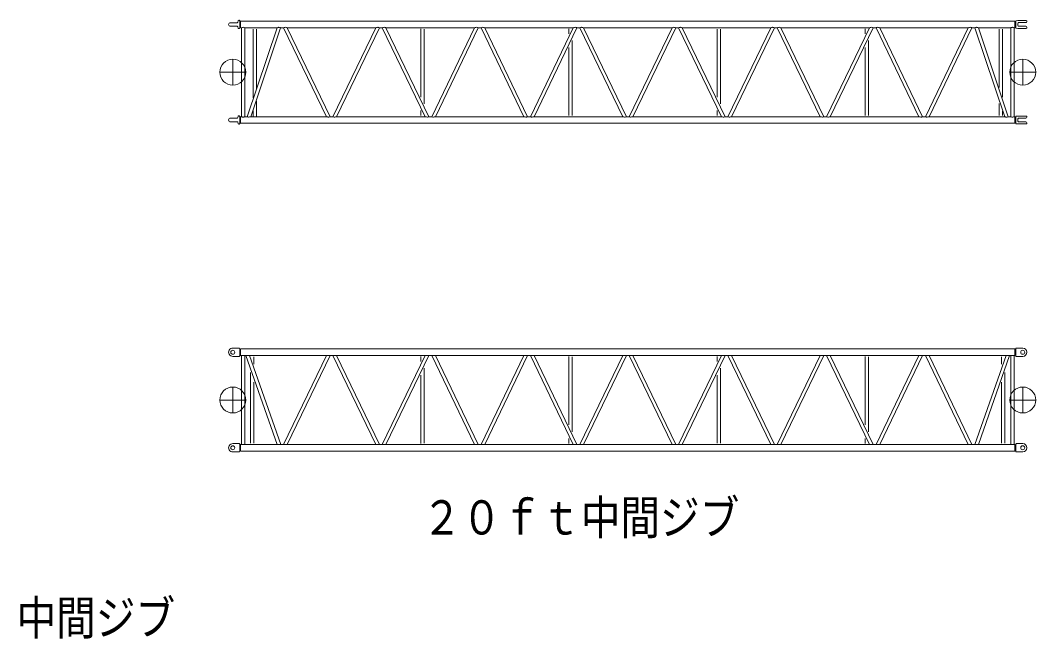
# Model space of a CAD drawing. Units: millimetres on the paper. Extents: x -420 to 420, y -297 to 297.
# Drawn here: x 151.9 to 282.5, y 9.2 to 88.7 of the extents above; entities that cross this region are included whole.
import ezdxf
from ezdxf.enums import TextEntityAlignment as Align

# ---------------------------------------------------------------- set-up
doc = ezdxf.new("R2010")
doc.units = ezdxf.units.MM
doc.layers.add('0-0_0', color=7, linetype='Continuous', lineweight=18)
doc.styles.add('ＭＳ ゴシック', font='')
doc.styles.get('ＭＳ ゴシック').set_extended_font_data('MS Gothic')

msp = doc.modelspace()

# ---------------------------------------------------------------- linework, layer by layer
at = {"layer": '0-0_0'}
for p, q in [((178.688, 88.281), (178.68, 88.186)), ((178.68, 88.186), (178.688, 88.091)), ((178.821, 88.403), (179.763, 88.403)), ((178.821, 87.969), (179.763, 87.969)), ((179.89, 88.65), (179.861, 88.485)), ((179.861, 87.887), (179.89, 87.721)), ((179.972, 88.719), (180.03, 88.719)), ((179.972, 87.653), (180.03, 87.653)), ((180.113, 88.636), (180.113, 87.736)), ((180.196, 88.549), (180.213, 88.549)), ((180.196, 87.823), (180.213, 87.823)), ((180.213, 88.609), (279.813, 88.609)), ((180.213, 88.609), (180.213, 87.763)), ((180.213, 87.763), (180.335, 87.763)), ((180.335, 76.333), (180.335, 87.763)), ((180.758, 76.333), (180.758, 87.763)), ((180.758, 87.763), (184.923, 87.763)), ((181.073, 76.333), (184.923, 87.763)), ((181.52, 76.333), (185.37, 87.763)), ((181.835, 78.769), (181.835, 87.583)), ((182.258, 79.947), (182.258, 87.583)), ((185.37, 87.763), (185.745, 87.763)), ((191.262, 76.333), (185.745, 87.763)), ((191.732, 76.333), (186.215, 87.763)), ((186.215, 87.763), (197.611, 87.763)), ((197.612, 87.763), (192.095, 76.333)), ((198.082, 87.763), (192.565, 76.333)), ((198.081, 87.763), (198.445, 87.763)), ((203.962, 76.333), (198.445, 87.763)), ((198.915, 87.763), (210.312, 87.763)), ((204.432, 76.333), (198.915, 87.763)), ((203.402, 87.625), (203.402, 78.85)), ((203.825, 87.6), (203.825, 77.973)), ((210.312, 87.763), (204.795, 76.333)), ((210.782, 87.763), (205.265, 76.333)), ((210.782, 87.763), (211.145, 87.763)), ((216.662, 76.333), (211.145, 87.763)), ((211.615, 87.763), (223.012, 87.763)), ((217.132, 76.333), (211.615, 87.763)), ((223.012, 87.763), (217.495, 76.333)), ((223.482, 87.763), (217.965, 76.333)), ((222.452, 87.625), (222.452, 86.986)), ((223.482, 87.763), (223.845, 87.763)), ((229.362, 76.333), (223.845, 87.763)), ((224.315, 87.763), (235.711, 87.763)), ((229.832, 76.333), (224.315, 87.763)), ((235.712, 87.763), (230.195, 76.333)), ((236.182, 87.763), (230.665, 76.333)), ((236.182, 87.763), (236.545, 87.763)), ((242.062, 76.333), (236.545, 87.763)), ((237.015, 87.763), (248.411, 87.763)), ((242.532, 76.333), (237.015, 87.763)), ((241.502, 78.85), (241.502, 87.596)), ((241.925, 77.973), (241.925, 87.596)), ((248.412, 87.763), (242.895, 76.333)), ((248.882, 87.763), (243.365, 76.333)), ((248.881, 87.763), (249.245, 87.763)), ((254.762, 76.333), (249.245, 87.763)), ((249.715, 87.763), (261.111, 87.763)), ((255.232, 76.333), (249.715, 87.763)), ((261.112, 87.763), (255.595, 76.333)), ((261.582, 87.763), (256.065, 76.333)), ((260.552, 87.625), (260.552, 86.986)), ((261.582, 87.763), (261.945, 87.763)), ((267.462, 76.333), (261.945, 87.763)), ((262.415, 87.763), (273.811, 87.763)), ((267.932, 76.333), (262.415, 87.763)), ((273.812, 87.763), (268.295, 76.333)), ((274.282, 87.763), (268.765, 76.333)), ((274.281, 87.763), (274.657, 87.763)), ((278.506, 76.333), (274.657, 87.763)), ((278.953, 76.333), (275.103, 87.763)), ((275.103, 87.763), (279.268, 87.763)), ((277.768, 87.583), (277.768, 80.08)), ((278.191, 87.583), (278.191, 78.836)), ((279.268, 87.763), (279.268, 76.333)), ((279.691, 87.763), (279.813, 87.763)), ((279.691, 87.763), (279.691, 76.333)), ((279.813, 88.609), (279.813, 87.763)), ((279.813, 88.549), (279.837, 88.549)), ((279.837, 87.823), (279.813, 87.823)), ((279.913, 88.585), (279.913, 87.787)), ((279.989, 88.668), (280.18, 88.686)), ((280.18, 87.686), (279.989, 87.704)), ((280.18, 88.686), (281.263, 88.686)), ((280.18, 88.319), (280.18, 88.053)), ((281.263, 87.686), (280.18, 87.686)), ((280.28, 88.419), (281.213, 88.419)), ((281.213, 87.953), (280.28, 87.953)), ((281.346, 88.603), (281.346, 88.553)), ((281.346, 87.819), (281.346, 87.769)), ((222.452, 85.245), (222.452, 76.471)), ((222.875, 86.122), (222.875, 76.496)), ((260.552, 85.245), (260.552, 76.471)), ((260.975, 86.122), (260.975, 76.496)), ((179.213, 83.714), (179.213, 80.381)), ((280.813, 83.714), (280.813, 80.381)), ((177.546, 82.048), (180.88, 82.048)), ((279.146, 82.048), (282.48, 82.048)), ((181.835, 77.104), (181.835, 76.411)), ((182.258, 78.323), (182.258, 76.395)), ((203.402, 77.109), (203.402, 76.471)), ((241.502, 77.109), (241.502, 76.471)), ((277.768, 78.024), (277.768, 76.483)), ((178.688, 76.004), (178.68, 75.909)), ((178.68, 75.909), (178.688, 75.814)), ((179.763, 76.126), (178.821, 76.126)), ((179.89, 76.374), (179.861, 76.209)), ((180.03, 76.443), (179.972, 76.443)), ((180.113, 76.359), (180.113, 75.459)), ((180.213, 76.273), (180.196, 76.273)), ((180.335, 76.333), (180.213, 76.333)), ((180.213, 76.333), (180.213, 75.486)), ((181.073, 76.333), (180.758, 76.333)), ((191.262, 76.333), (181.52, 76.333)), ((192.095, 76.333), (191.732, 76.333)), ((203.962, 76.333), (192.565, 76.333)), ((204.795, 76.333), (204.432, 76.333)), ((216.662, 76.333), (205.265, 76.333)), ((217.495, 76.333), (217.132, 76.333)), ((229.362, 76.333), (217.965, 76.333)), ((230.195, 76.333), (229.832, 76.333)), ((242.062, 76.333), (230.665, 76.333)), ((242.895, 76.333), (242.532, 76.333)), ((254.762, 76.333), (243.365, 76.333)), ((255.595, 76.333), (255.232, 76.333)), ((267.462, 76.333), (256.065, 76.333)), ((268.295, 76.333), (267.932, 76.333)), ((278.506, 76.333), (268.765, 76.333)), ((278.191, 77.035), (278.191, 76.483)), ((279.268, 76.333), (278.953, 76.333)), ((279.813, 76.333), (279.691, 76.333)), ((279.813, 76.333), (279.813, 75.486)), ((279.813, 76.273), (279.837, 76.273)), ((279.913, 76.308), (279.913, 75.51)), ((279.989, 76.391), (280.18, 76.409)), ((280.18, 76.409), (281.263, 76.409)), ((280.18, 76.043), (280.18, 75.776)), ((280.28, 76.143), (281.213, 76.143)), ((281.346, 76.326), (281.346, 76.276)), ((179.763, 75.693), (178.821, 75.693)), ((179.861, 75.61), (179.89, 75.445)), ((180.03, 75.376), (179.972, 75.376)), ((180.213, 75.546), (180.196, 75.546)), ((279.813, 75.486), (180.213, 75.486)), ((279.837, 75.546), (279.813, 75.546)), ((280.18, 75.409), (279.989, 75.427)), ((281.263, 75.409), (280.18, 75.409)), ((281.213, 75.676), (280.28, 75.676)), ((281.346, 75.543), (281.346, 75.493)), ((179.223, 46.589), (180.03, 46.589)), ((180.113, 46.506), (180.113, 45.606)), ((180.196, 46.419), (180.213, 46.419)), ((180.213, 46.479), (279.813, 46.479)), ((180.213, 46.479), (180.213, 45.633)), ((279.813, 46.479), (279.813, 45.633)), ((279.813, 46.419), (279.837, 46.419)), ((279.913, 46.506), (279.913, 45.606)), ((279.996, 46.589), (280.813, 46.589)), ((179.213, 45.523), (180.03, 45.523)), ((180.196, 45.693), (180.213, 45.693)), ((180.213, 45.633), (279.813, 45.633)), ((180.335, 34.203), (180.335, 45.633)), ((180.758, 34.203), (180.758, 45.633)), ((180.905, 45.633), (184.922, 34.203)), ((181.354, 45.633), (185.371, 34.203)), ((181.925, 44.511), (181.925, 45.482)), ((185.745, 34.203), (191.262, 45.633)), ((186.215, 34.203), (191.732, 45.633)), ((192.095, 45.633), (197.612, 34.203)), ((192.565, 45.633), (198.082, 34.203)), ((198.445, 34.203), (203.962, 45.633)), ((198.915, 34.203), (204.432, 45.633)), ((203.402, 45.495), (203.402, 44.855)), ((204.795, 45.633), (210.312, 34.203)), ((205.265, 45.633), (210.782, 34.203)), ((211.145, 34.203), (216.662, 45.633)), ((211.615, 34.203), (217.132, 45.633)), ((217.495, 45.633), (223.012, 34.203)), ((217.965, 45.633), (223.482, 34.203)), ((222.452, 45.495), (222.452, 36.72)), ((222.875, 45.47), (222.875, 35.843)), ((223.845, 34.203), (229.362, 45.633)), ((224.315, 34.203), (229.832, 45.633)), ((230.195, 45.632), (235.712, 34.202)), ((230.665, 45.632), (236.182, 34.202)), ((236.545, 34.203), (242.062, 45.633)), ((237.015, 34.203), (242.532, 45.633)), ((241.502, 45.495), (241.502, 44.856)), ((242.895, 45.632), (248.412, 34.202)), ((243.365, 45.632), (248.882, 34.202)), ((249.245, 34.203), (254.762, 45.633)), ((249.715, 34.203), (255.232, 45.633)), ((255.595, 45.632), (261.112, 34.202)), ((256.065, 45.632), (261.582, 34.202)), ((260.552, 45.495), (260.552, 36.72)), ((260.975, 45.47), (260.975, 35.843)), ((261.945, 34.203), (267.462, 45.632)), ((262.415, 34.203), (267.932, 45.632)), ((268.295, 45.632), (273.812, 34.202)), ((268.765, 45.632), (274.282, 34.202)), ((274.656, 34.203), (278.672, 45.633)), ((275.104, 34.203), (279.121, 45.633)), ((278.101, 45.482), (278.101, 44.511)), ((279.268, 45.633), (279.268, 34.203)), ((279.691, 45.633), (279.691, 34.203)), ((279.837, 45.693), (279.813, 45.693)), ((279.996, 45.523), (280.813, 45.523)), ((181.501, 34.382), (181.501, 43.433)), ((203.402, 43.115), (203.402, 34.341)), ((203.825, 43.992), (203.825, 34.366)), ((241.502, 34.369), (241.502, 43.116)), ((241.925, 34.369), (241.925, 43.993)), ((278.525, 43.433), (278.525, 34.382)), ((181.925, 34.382), (181.925, 42.229)), ((278.101, 42.229), (278.101, 34.382)), ((179.213, 41.584), (179.213, 38.251)), ((280.813, 41.584), (280.813, 38.251)), ((177.546, 39.918), (180.88, 39.918)), ((279.146, 39.918), (282.48, 39.918)), ((180.03, 34.313), (179.213, 34.313)), ((180.113, 34.229), (180.113, 33.329)), ((180.213, 34.143), (180.196, 34.143)), ((279.813, 34.203), (180.213, 34.203)), ((180.213, 34.203), (180.213, 33.356)), ((222.452, 34.98), (222.452, 34.341)), ((260.552, 34.98), (260.552, 34.341)), ((279.813, 34.203), (279.813, 33.356)), ((279.813, 34.143), (279.837, 34.143)), ((279.913, 34.229), (279.913, 33.329)), ((280.813, 34.313), (279.996, 34.313)), ((180.03, 33.246), (179.223, 33.246)), ((180.213, 33.416), (180.196, 33.416)), ((279.813, 33.356), (180.213, 33.356)), ((279.837, 33.416), (279.813, 33.416)), ((280.813, 33.246), (279.996, 33.246))]:
    msp.add_line(p, q, dxfattribs=at)
for centre, radius in [((179.213, 82.048), 1.667), ((280.813, 82.048), 1.667), ((179.213, 46.056), 0.258), ((280.813, 46.056), 0.258), ((179.213, 39.918), 1.667), ((280.813, 39.918), 1.667), ((179.213, 33.779), 0.258), ((280.813, 33.779), 0.258)]:
    msp.add_circle(centre, radius, dxfattribs=at)
for centre, radius, start, end in [((178.821, 88.269), 0.133, 89.99162, 174.99917), ((178.821, 88.103), 0.133, 185.00083, 270.00832), ((179.763, 88.503), 0.1, 270.01182, 350.00204), ((179.763, 87.869), 0.1, 9.99612, 89.97763), ((179.972, 88.636), 0.0833, 89.99976, 169.99991), ((179.972, 87.736), 0.0833, 190.00233, 270.01297), ((180.03, 88.636), 0.0833, 0, 89.99993), ((180.03, 87.736), 0.0833, 270.00007, 0), ((180.196, 88.633), 0.0833, 179.99996, 270), ((180.196, 87.739), 0.0833, 89.99993, 179.99991), ((180.285, 88.192), 0.432, 276.67409, 296.14589), ((180.546, 87.646), 0.173, 65.61398, 114.38366), ((180.808, 88.191), 0.432, 243.84402, 263.3364), ((184.876, 88.237), 0.477, 275.72484, 294.29279), ((185.152, 87.625), 0.195, 68.91222, 114.45221), ((185.43, 88.229), 0.47, 243.84404, 262.6871), ((185.679, 88.279), 0.521, 277.29078, 295.11029), ((185.971, 87.599), 0.221, 66.81038, 108.89527), ((186.263, 88.289), 0.529, 247.22307, 264.77425), ((197.563, 88.289), 0.529, 275.22575, 292.77693), ((197.855, 87.599), 0.221, 71.10473, 113.18962), ((198.147, 88.279), 0.521, 244.88971, 262.70922), ((198.379, 88.279), 0.521, 277.29078, 295.11029), ((198.671, 87.599), 0.221, 66.81038, 108.89527), ((198.963, 88.289), 0.529, 247.22307, 264.77425), ((210.263, 88.289), 0.529, 275.22575, 292.77693), ((210.555, 87.599), 0.221, 71.10473, 113.18962), ((210.848, 88.279), 0.521, 244.88971, 262.70922), ((211.079, 88.279), 0.521, 277.29078, 295.11029), ((211.371, 87.599), 0.221, 66.81038, 108.89527), ((211.663, 88.289), 0.529, 247.22307, 264.77425), ((222.963, 88.289), 0.529, 275.22575, 292.77693), ((223.255, 87.599), 0.221, 71.10473, 113.18962), ((223.548, 88.279), 0.521, 244.88971, 262.70922), ((223.779, 88.279), 0.521, 277.29078, 295.11029), ((224.071, 87.599), 0.221, 66.81038, 108.89527), ((224.363, 88.289), 0.529, 247.22307, 264.77425), ((235.663, 88.289), 0.529, 275.22575, 292.77693), ((235.955, 87.599), 0.221, 71.10473, 113.18962), ((236.248, 88.279), 0.521, 244.88971, 262.70922), ((236.479, 88.279), 0.521, 277.29078, 295.11029), ((236.771, 87.599), 0.221, 66.81038, 108.89527), ((237.063, 88.289), 0.529, 247.22307, 264.77425), ((248.363, 88.289), 0.529, 275.22575, 292.77693), ((248.655, 87.599), 0.221, 71.10473, 113.18962), ((248.948, 88.279), 0.521, 244.88971, 262.70922), ((249.179, 88.279), 0.521, 277.29078, 295.11029), ((249.471, 87.599), 0.221, 66.81038, 108.89527), ((249.763, 88.289), 0.529, 247.22307, 264.77425), ((261.063, 88.289), 0.529, 275.22575, 292.77693), ((261.355, 87.599), 0.221, 71.10473, 113.18962), ((261.648, 88.279), 0.521, 244.88971, 262.70922), ((261.879, 88.279), 0.521, 277.29078, 295.11029), ((262.171, 87.599), 0.221, 66.81038, 108.89527), ((262.463, 88.289), 0.529, 247.22307, 264.77425), ((273.763, 88.289), 0.529, 275.22575, 292.77693), ((274.055, 87.599), 0.221, 71.10473, 113.18962), ((274.348, 88.279), 0.521, 244.88971, 262.70922), ((274.597, 88.229), 0.47, 277.31289, 296.15605), ((274.874, 87.625), 0.195, 65.54767, 111.08807), ((275.151, 88.237), 0.477, 245.70703, 264.27509), ((279.218, 88.191), 0.432, 276.66315, 296.14998), ((279.48, 87.646), 0.173, 65.61679, 114.38779), ((279.742, 88.192), 0.432, 243.85138, 263.33485), ((279.837, 88.633), 0.0833, 270.00007, 343.41716), ((279.837, 87.739), 0.0833, 16.58284, 89.99993), ((279.996, 88.585), 0.0833, 95.35398, 180.01723), ((279.996, 87.787), 0.0833, 179.98275, 264.64601), ((280.28, 88.319), 0.1, 89.99993, 179.99991), ((280.28, 88.053), 0.1, 180.00015, 270.00013), ((281.213, 88.553), 0.133, 270.00007, 0), ((281.213, 87.819), 0.133, 0, 89.99993), ((281.263, 88.603), 0.0833, 0, 89.99993), ((281.263, 87.769), 0.0833, 270.00013, 0), ((178.821, 75.993), 0.133, 89.99173, 174.99923), ((178.821, 75.826), 0.133, 185.00083, 270.00838), ((179.763, 76.226), 0.1, 270.02237, 350.00388), ((179.972, 76.359), 0.0833, 89.98709, 169.99773), ((180.03, 76.359), 0.0833, 0, 89.99998), ((180.196, 76.356), 0.0833, 180.00009, 270.00007), ((180.285, 75.904), 0.432, 63.85411, 83.32591), ((180.546, 76.449), 0.173, 245.61634, 294.38602), ((180.808, 75.904), 0.432, 96.6636, 116.15598), ((181.014, 75.836), 0.5, 65.61283, 83.23571), ((181.291, 76.488), 0.208, 250.24801, 292.67231), ((181.567, 75.829), 0.506, 95.37683, 112.78865), ((191.213, 75.806), 0.529, 67.22199, 84.77331), ((191.505, 76.497), 0.221, 246.81136, 288.90075), ((191.798, 75.816), 0.521, 97.28844, 115.10799), ((192.029, 75.816), 0.521, 64.89201, 82.71156), ((192.321, 76.497), 0.221, 251.09925, 293.18864), ((192.613, 75.806), 0.529, 95.22669, 112.77801), ((203.913, 75.806), 0.529, 67.22199, 84.77331), ((204.205, 76.497), 0.221, 246.81136, 288.90075), ((204.498, 75.816), 0.521, 97.28844, 115.10799), ((204.729, 75.816), 0.521, 64.89201, 82.71156), ((205.021, 76.497), 0.221, 251.09925, 293.18864), ((205.313, 75.806), 0.529, 95.22669, 112.77801), ((216.613, 75.806), 0.529, 67.22199, 84.77331), ((216.905, 76.497), 0.221, 246.81136, 288.90075), ((217.198, 75.816), 0.521, 97.28844, 115.10799), ((217.429, 75.816), 0.521, 64.89201, 82.71156), ((217.721, 76.497), 0.221, 251.09925, 293.18864), ((218.013, 75.806), 0.529, 95.22669, 112.77801), ((229.313, 75.806), 0.529, 67.22199, 84.77331), ((229.605, 76.497), 0.221, 246.81136, 288.90075), ((229.898, 75.816), 0.521, 97.28844, 115.10799), ((230.129, 75.816), 0.521, 64.89201, 82.71156), ((230.421, 76.497), 0.221, 251.09925, 293.18864), ((230.713, 75.806), 0.529, 95.22669, 112.77801), ((242.013, 75.806), 0.529, 67.22199, 84.77331), ((242.305, 76.497), 0.221, 246.81136, 288.90075), ((242.598, 75.816), 0.521, 97.28844, 115.10799), ((242.829, 75.816), 0.521, 64.89201, 82.71156), ((243.121, 76.497), 0.221, 251.09925, 293.18864), ((243.413, 75.806), 0.529, 95.22669, 112.77801), ((254.714, 75.806), 0.529, 67.22199, 84.77331), ((255.005, 76.497), 0.221, 246.81136, 288.90075), ((255.298, 75.816), 0.521, 97.28844, 115.10799), ((255.529, 75.816), 0.521, 64.89201, 82.71156), ((255.821, 76.497), 0.221, 251.09925, 293.18864), ((256.113, 75.806), 0.529, 95.22669, 112.77801), ((267.414, 75.806), 0.529, 67.22199, 84.77331), ((267.705, 76.497), 0.221, 246.81136, 288.90075), ((267.998, 75.816), 0.521, 97.28844, 115.10799), ((268.229, 75.816), 0.521, 64.89201, 82.71156), ((268.521, 76.497), 0.221, 251.09925, 293.18864), ((268.813, 75.806), 0.529, 95.22669, 112.77801), ((278.459, 75.855), 0.48, 65.89456, 84.31857), ((278.736, 76.472), 0.197, 245.77238, 290.92097), ((279.013, 75.863), 0.473, 97.24352, 115.93396), ((279.218, 75.904), 0.432, 63.85002, 83.33685), ((279.48, 76.449), 0.173, 245.61221, 294.38321), ((279.742, 75.904), 0.432, 96.66515, 116.14862), ((279.837, 76.356), 0.0833, 270.00007, 343.41716), ((279.996, 76.308), 0.0833, 95.35398, 180.01723), ((280.28, 76.043), 0.1, 89.99993, 179.99991), ((280.28, 75.776), 0.1, 180.00009, 270.00007), ((281.213, 76.276), 0.133, 270.00007, 0), ((281.263, 76.326), 0.0833, 0, 89.99993), ((179.763, 75.593), 0.1, 9.99796, 89.98823), ((179.972, 75.459), 0.0833, 190.00009, 270.00024), ((180.03, 75.459), 0.0833, 270.00007, 0), ((180.196, 75.463), 0.0833, 89.99998, 180.00002), ((279.837, 75.463), 0.0833, 16.58285, 89.99998), ((279.996, 75.51), 0.0833, 179.98275, 264.64601), ((281.213, 75.543), 0.133, 0, 89.99998), ((281.263, 75.493), 0.0833, 270.00007, 0), ((179.213, 46.056), 0.533, 88.9513, 269.99995), ((180.03, 46.506), 0.0833, 0, 89.99993), ((180.196, 46.503), 0.0833, 179.99996, 270), ((279.837, 46.503), 0.0833, 270.00007, 343.41716), ((279.996, 46.506), 0.0833, 89.99998, 179.99996), ((280.813, 46.056), 0.533, 270.00002, 89.99998), ((180.03, 45.606), 0.0833, 270.00007, 0), ((180.196, 45.609), 0.0833, 89.99993, 179.99991), ((279.837, 45.609), 0.0833, 16.58284, 89.99993), ((279.996, 45.606), 0.0833, 179.99996, 270), ((179.213, 33.779), 0.533, 90.00004, 271.04868), ((180.03, 34.229), 0.0833, 0, 89.99993), ((180.196, 34.226), 0.0833, 180.00015, 270.00013), ((279.837, 34.226), 0.0833, 270.00013, 343.41716), ((279.996, 34.229), 0.0833, 89.99998, 180.00002), ((280.813, 33.779), 0.533, 270.00007, 89.99998), ((180.03, 33.329), 0.0833, 270.00013, 0), ((180.196, 33.333), 0.0833, 89.99998, 180.00002), ((279.837, 33.333), 0.0833, 16.58284, 89.99993), ((279.996, 33.329), 0.0833, 180.00009, 270.00007)]:
    msp.add_arc(centre, radius, start, end, dxfattribs=at)

# ---------------------------------------------------------------- texts
at = {"layer": '0-0_0', "style": 'ＭＳ ゴシック', "width": 0.85}
for s, p in [('２０ｆｔ中間ジブ', (203.564, 21.309)), ('中間ジブ', (151.394, 8.408))]:
    msp.add_text(s, height=4.399, dxfattribs=at).set_placement(p, align=Align.BOTTOM_LEFT)

doc.saveas('drawing.dxf')
